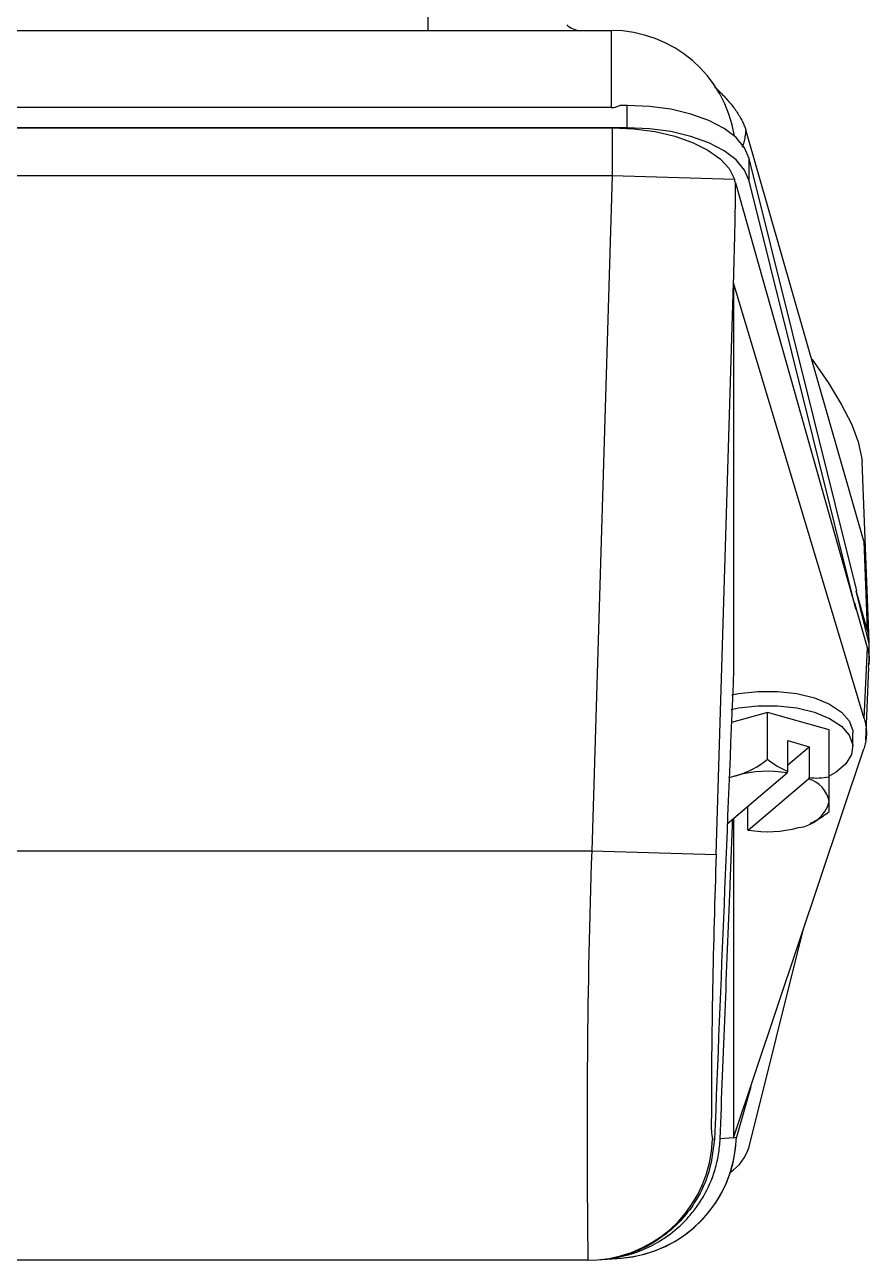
# Paper-space layout '_Top' of a CAD drawing. Header units: inches. Extents: x -10.2 to 13.8, y -10.2 to 6.6.
# Drawn here: x 0.079 to 2.655, y -10.183 to -6.415 of the extents above; entities that cross this region are included whole.
import ezdxf

# ---------------------------------------------------------------- set-up
doc = ezdxf.new("R2010")
doc.units = ezdxf.units.IN
doc.header["$MEASUREMENT"] = 0

psp = doc.layouts.new('_Top')

# ---------------------------------------------------------------- linework, layer by layer
at = {"color": 7, "linetype": 'Continuous', "lineweight": 25}
for p, q in [((1.31, -6.4325), (1.31, -6.3725)), ((-1.8681, -6.4325), (1.8681, -6.4325)), ((1.8681, -6.4325), (1.8681, -6.6677)), ((1.8681, -6.6677), (-1.8681, -6.6677)), ((1.9169, -6.6609), (1.894, -6.6609)), ((1.9169, -6.729), (1.9169, -6.6609)), ((1.9169, -6.729), (-1.9189, -6.729)), ((-1.8711, -6.7295), (1.8711, -6.7295)), ((1.8711, -6.7295), (1.8711, -6.8747)), ((2.6381, -7.9901), (2.2783, -6.736)), ((2.2892, -6.8908), (2.2892, -6.8227)), ((2.6168, -8.1417), (2.2892, -6.8227)), ((-1.8711, -6.8747), (1.8711, -6.8747)), ((1.8711, -6.8747), (1.8085, -8.9347)), ((1.8711, -6.8747), (2.2436, -6.8856)), ((2.6136, -8.1972), (2.2892, -6.8908)), ((2.2469, -6.8976), (2.6136, -8.1972)), ((2.1883, -8.9457), (2.2413, -7.202)), ((2.6398, -8.5312), (2.2413, -7.202)), ((2.2413, -7.202), (2.2413, -8.3801)), ((2.6549, -8.2965), (2.6329, -7.7477)), ((2.6381, -7.9901), (2.6488, -8.2594)), ((2.6168, -8.1417), (2.615, -8.1414)), ((2.655, -8.3026), (2.615, -8.1414)), ((2.6488, -8.2594), (2.615, -8.1414)), ((2.6492, -8.3153), (2.611, -8.18)), ((2.6398, -8.5312), (2.6492, -8.3153)), ((2.655, -8.2957), (2.6548, -8.295)), ((2.655, -8.357), (2.655, -8.2957)), ((2.6525, -8.3746), (2.655, -8.357)), ((2.655, -8.3639), (2.6547, -8.3628)), ((2.6547, -8.365), (2.655, -8.3639)), ((2.655, -8.3639), (2.655, -8.3571)), ((2.6446, -8.5973), (2.654, -8.3747)), ((2.345, -8.5121), (2.2346, -8.5434)), ((2.345, -8.6551), (2.345, -8.5121)), ((2.5325, -8.5652), (2.345, -8.5121)), ((2.5325, -8.8146), (2.5325, -8.5652)), ((2.605, -8.6184), (2.605, -8.5748)), ((2.2413, -9.8096), (2.6382, -8.6236)), ((2.4063, -8.5983), (2.4712, -8.6167)), ((2.4063, -8.6924), (2.4063, -8.5983)), ((2.4063, -8.6719), (2.4712, -8.6167)), ((2.4712, -8.6167), (2.4712, -8.7108)), ((2.2221, -8.8516), (2.4044, -8.6966)), ((2.4044, -8.6966), (2.4063, -8.6924)), ((2.2856, -8.8712), (2.4693, -8.715)), ((2.4693, -8.715), (2.4712, -8.7108)), ((2.2837, -8.7992), (2.2837, -8.8702)), ((2.2413, -8.8353), (2.2413, -9.8096)), ((-1.8085, -8.9347), (1.8085, -8.9347)), ((1.8085, -8.9347), (2.1883, -8.9457)), ((2.2892, -9.8369), (2.4533, -9.1759)), ((2.2934, -9.6539), (2.2497, -9.8072)), ((2.1829, -9.8141), (2.1768, -9.8146)), ((2.2413, -9.8096), (2.2001, -9.8128)), ((1.797, -10.183), (-1.797, -10.183)), ((1.797, -10.183), (1.8262, -10.1819)), ((1.8021, -10.1825), (1.8262, -10.1819)), ((1.8262, -10.1819), (1.8991, -10.1763))]:
    psp.add_line(p, q, dxfattribs=at)
at = {"color": 7, "linetype": 'Continuous', "lineweight": 25, "flags": 128}
for points in [[(2.2892, -6.8227), (2.2749, -6.7901), (2.2489, -6.7593), (2.2121, -6.7314), (2.1655, -6.7071), (2.1109, -6.6874), (2.0499, -6.6728), (1.9845, -6.6639), (1.9169, -6.6609)], [(1.8711, -6.7295), (1.9374, -6.7323), (2.0016, -6.7409), (2.0618, -6.7549), (2.116, -6.7738), (2.1626, -6.7971), (2.2001, -6.8241), (2.2274, -6.8539), (2.2436, -6.8856)], [(2.2892, -6.8908), (2.2749, -6.8583), (2.2489, -6.8275), (2.2121, -6.7995), (2.1655, -6.7753), (2.1109, -6.7556), (2.0499, -6.741), (1.9845, -6.732), (1.9169, -6.729)], [(2.4782, -7.4327), (2.4808, -7.4363), (2.5296, -7.5062), (2.5697, -7.572), (2.6004, -7.6325), (2.6212, -7.6866), (2.6317, -7.7333), (2.6329, -7.7477)], [(2.2358, -8.459), (2.2561, -8.4549), (2.3148, -8.448), (2.3752, -8.448), (2.4339, -8.4549), (2.4879, -8.4682), (2.5341, -8.4872), (2.5702, -8.511), (2.5941, -8.5382), (2.6046, -8.5674), (2.605, -8.5748)], [(2.2339, -8.503), (2.2561, -8.4984), (2.3148, -8.4916), (2.3752, -8.4916), (2.4339, -8.4984), (2.4879, -8.5117), (2.5341, -8.5308), (2.5702, -8.5545), (2.5941, -8.5818), (2.6046, -8.6109), (2.6011, -8.6405), (2.5837, -8.6689), (2.5536, -8.6946), (2.5325, -8.7068)], [(2.2513, -8.7042), (2.2309, -8.7109), (2.2253, -8.7131)], [(2.2276, -8.7095), (2.2391, -8.7073), (2.2513, -8.7042)]]:
    psp.add_lwpolyline(points, dxfattribs=at)
at = {"color": 7, "linetype": 'Continuous', "lineweight": 25}
for centre, radius, start, end in [((1.7749, -6.3725), 0.06, 225, 270), ((1.8681, -6.8125), 0.38, 8.762, 89.9963), ((1.8684, -6.6164), 0.0513, 269.7591, 299.9719), ((2.1211, -6.9253), 0.1288, 12.3964, 17.9497), ((2.499, -8.3028), 0.156, 0.0967, 16.1524), ((2.1745, -8.4433), 0.272, 286.4019, 308.8359), ((2.5225, -8.4324), 0.2848, 231.4511, 245.9186), ((2.3454, -9.0546), 0.3628, 80.6416, 105.037), ((2.4466, -8.7993), 0.0873, 10.1488, 74.8779), ((2.4946, -8.5336), 0.1787, 262.4957, 282.2544), ((2.4285, -8.7565), 0.1076, 275.4813, 345.2705), ((2.3508, -8.5857), 0.2923, 299.4016, 308.4486), ((2.345, -8.5748), 0.3046, 295.2389, 299.3438), ((2.3117, -8.8172), 0.06, 242.1712, 244.1986), ((2.3446, -8.5132), 0.3628, 260.6416, 285.037), ((27.8639, -9.7989), 26.0697, 178.10032, 180.8443), ((25.053, -9.7745), 22.8797, 177.92417, 179.97063), ((1.8699, -9.7974), 0.38, 274.4033, 356.4983), ((2.1453, -9.7908), 0.1511, 304.643, 342.2269)]:
    psp.add_arc(centre, radius, start, end, dxfattribs=at)
at = {"color": 8, "linetype": 'Continuous', "lineweight": 25}
for centre, radius, start, end in [((2.4106, -9.7727), 0.2375, 177.6024, 190.1562), ((1.797, -9.803), 0.38, 274.4067, 358.2634), ((1.8699, -9.7974), 0.38, 274.4067, 358.5299)]:
    psp.add_arc(centre, radius, start, end, dxfattribs=at)
at = {"color": 7, "linetype": 'Continuous', "lineweight": 25}
for points, knots in [([(2.183, -6.604), (2.1861, -6.6069), (2.1923, -6.6127), (2.2013, -6.6216), (2.2101, -6.6308), (2.2201, -6.6417), (2.2309, -6.6541), (2.2421, -6.6682), (2.2521, -6.6822), (2.2609, -6.6962), (2.2682, -6.7097), (2.2741, -6.7229), (2.2769, -6.7317), (2.2783, -6.736)], [0, 0, 0, 0, 0.069478, 0.140307, 0.212511, 0.286114, 0.394864, 0.500695, 0.608291, 0.711846, 0.811522, 0.907505, 1, 1, 1, 1]), ([(2.2413, -7.202), (2.2427, -7.1508), (2.2441, -7.0997), (2.2458, -7.0233), (2.2463, -6.9979), (2.2468, -6.9599), (2.247, -6.9473), (2.2471, -6.9222), (2.2471, -6.9097), (2.2469, -6.8976)], [0, 0, 0, 0, 0.5, 0.5, 0.75, 0.75, 0.875, 0.875, 1, 1, 1, 1]), ([(2.6492, -8.3153), (2.6514, -8.3232), (2.6541, -8.3373), (2.655, -8.3505), (2.655, -8.357)], [0, 0, 0, 0, 0.0158403, 0.03157857, 0.03157857, 0.03157857, 0.03157857]), ([(2.6547, -8.3628), (2.6547, -8.3632), (2.6547, -8.3639), (2.6547, -8.3647), (2.6547, -8.365)], [0.030628647, 0.030628647, 0.030628647, 0.030628647, 0.031680595, 0.032406534, 0.032406534, 0.032406534, 0.032406534]), ([(2.6398, -8.5312), (2.6405, -8.5338), (2.6419, -8.5389), (2.6436, -8.5466), (2.6449, -8.5542), (2.6458, -8.562), (2.6462, -8.5697), (2.6463, -8.58), (2.6454, -8.5929), (2.6428, -8.6083), (2.6397, -8.6185), (2.6382, -8.6236)], [0, 0, 0, 0, 0.083445, 0.166773, 0.250039, 0.333299, 0.416608, 0.50002, 0.666678, 0.83319, 1, 1, 1, 1]), ([(2.2001, -9.8128), (2.2102, -9.5562), (2.223, -9.2312), (2.2359, -8.906), (2.2386, -8.8376)], [0, 0, 0, 0, 0.789542, 1, 1, 1, 1]), ([(2.1829, -9.8141), (2.1784, -9.8518), (2.1705, -9.917), (2.1281, -10.0025), (2.0794, -10.0652), (2.0287, -10.1095), (1.9761, -10.1423), (1.9205, -10.1658), (1.885, -10.1742), (1.8701, -10.177), (1.872, -10.1767), (1.8725, -10.1766)], [0, 0, 0, 0, 0.165385, 0.28554, 0.375197, 0.465443, 0.544205, 0.657351, 0.832732, 0.956004, 1, 1, 1, 1]), ([(1.8741, -10.1765), (1.8779, -10.1759), (1.8847, -10.1747), (1.8991, -10.1716), (1.9046, -10.1704), (1.917, -10.1671), (1.9239, -10.1652), (1.9461, -10.1581), (1.9631, -10.1517), (1.9907, -10.1385), (2.0002, -10.1336), (2.0197, -10.1221), (2.0298, -10.1157), (2.0598, -10.0943), (2.0796, -10.0772), (2.1074, -10.0472), (2.1164, -10.0365), (2.1335, -10.0136), (2.1416, -10.0013), (2.1638, -9.9629), (2.1759, -9.9353), (2.189, -9.8912), (2.1925, -9.8761), (2.1977, -9.8449), (2.1994, -9.8289), (2.2001, -9.8128)], [0, 0, 0, 0, 0.125, 0.125, 0.1875, 0.1875, 0.25, 0.25, 0.375, 0.375, 0.4375, 0.4375, 0.5, 0.5, 0.625, 0.625, 0.6875, 0.6875, 0.75, 0.75, 0.875, 0.875, 0.9375, 0.9375, 1, 1, 1, 1])]:
    psp.add_open_spline(points, degree=3, knots=knots, dxfattribs=at)
at = {"color": 8, "linetype": 'Continuous', "lineweight": 25}
psp.add_open_spline([(2.2783, -6.736), (2.2775, -6.7433), (2.2759, -6.7583), (2.2723, -6.7744), (2.269, -6.784), (2.2669, -6.7873), (2.2663, -6.788)], degree=3, knots=[0, 0, 0, 0, 0.283673, 0.577258, 0.899616, 1, 1, 1, 1], dxfattribs=at)
at = {"color": 7, "linetype": 'Continuous', "lineweight": 25}
for points in [[(2.611, -8.18), (2.6119, -8.1857), (2.6128, -8.1915), (2.6136, -8.1972)], [(2.6547, -8.3628), (2.6548, -8.3609), (2.6549, -8.359), (2.655, -8.3571)], [(2.2413, -8.3801), (2.2218, -8.8577), (2.2024, -9.3357), (2.1829, -9.8141)], [(2.2413, -9.8096), (2.2441, -9.8089), (2.2469, -9.8081), (2.2497, -9.8072)]]:
    psp.add_open_spline(points, degree=3, dxfattribs=at)

doc.saveas('drawing.dxf')
